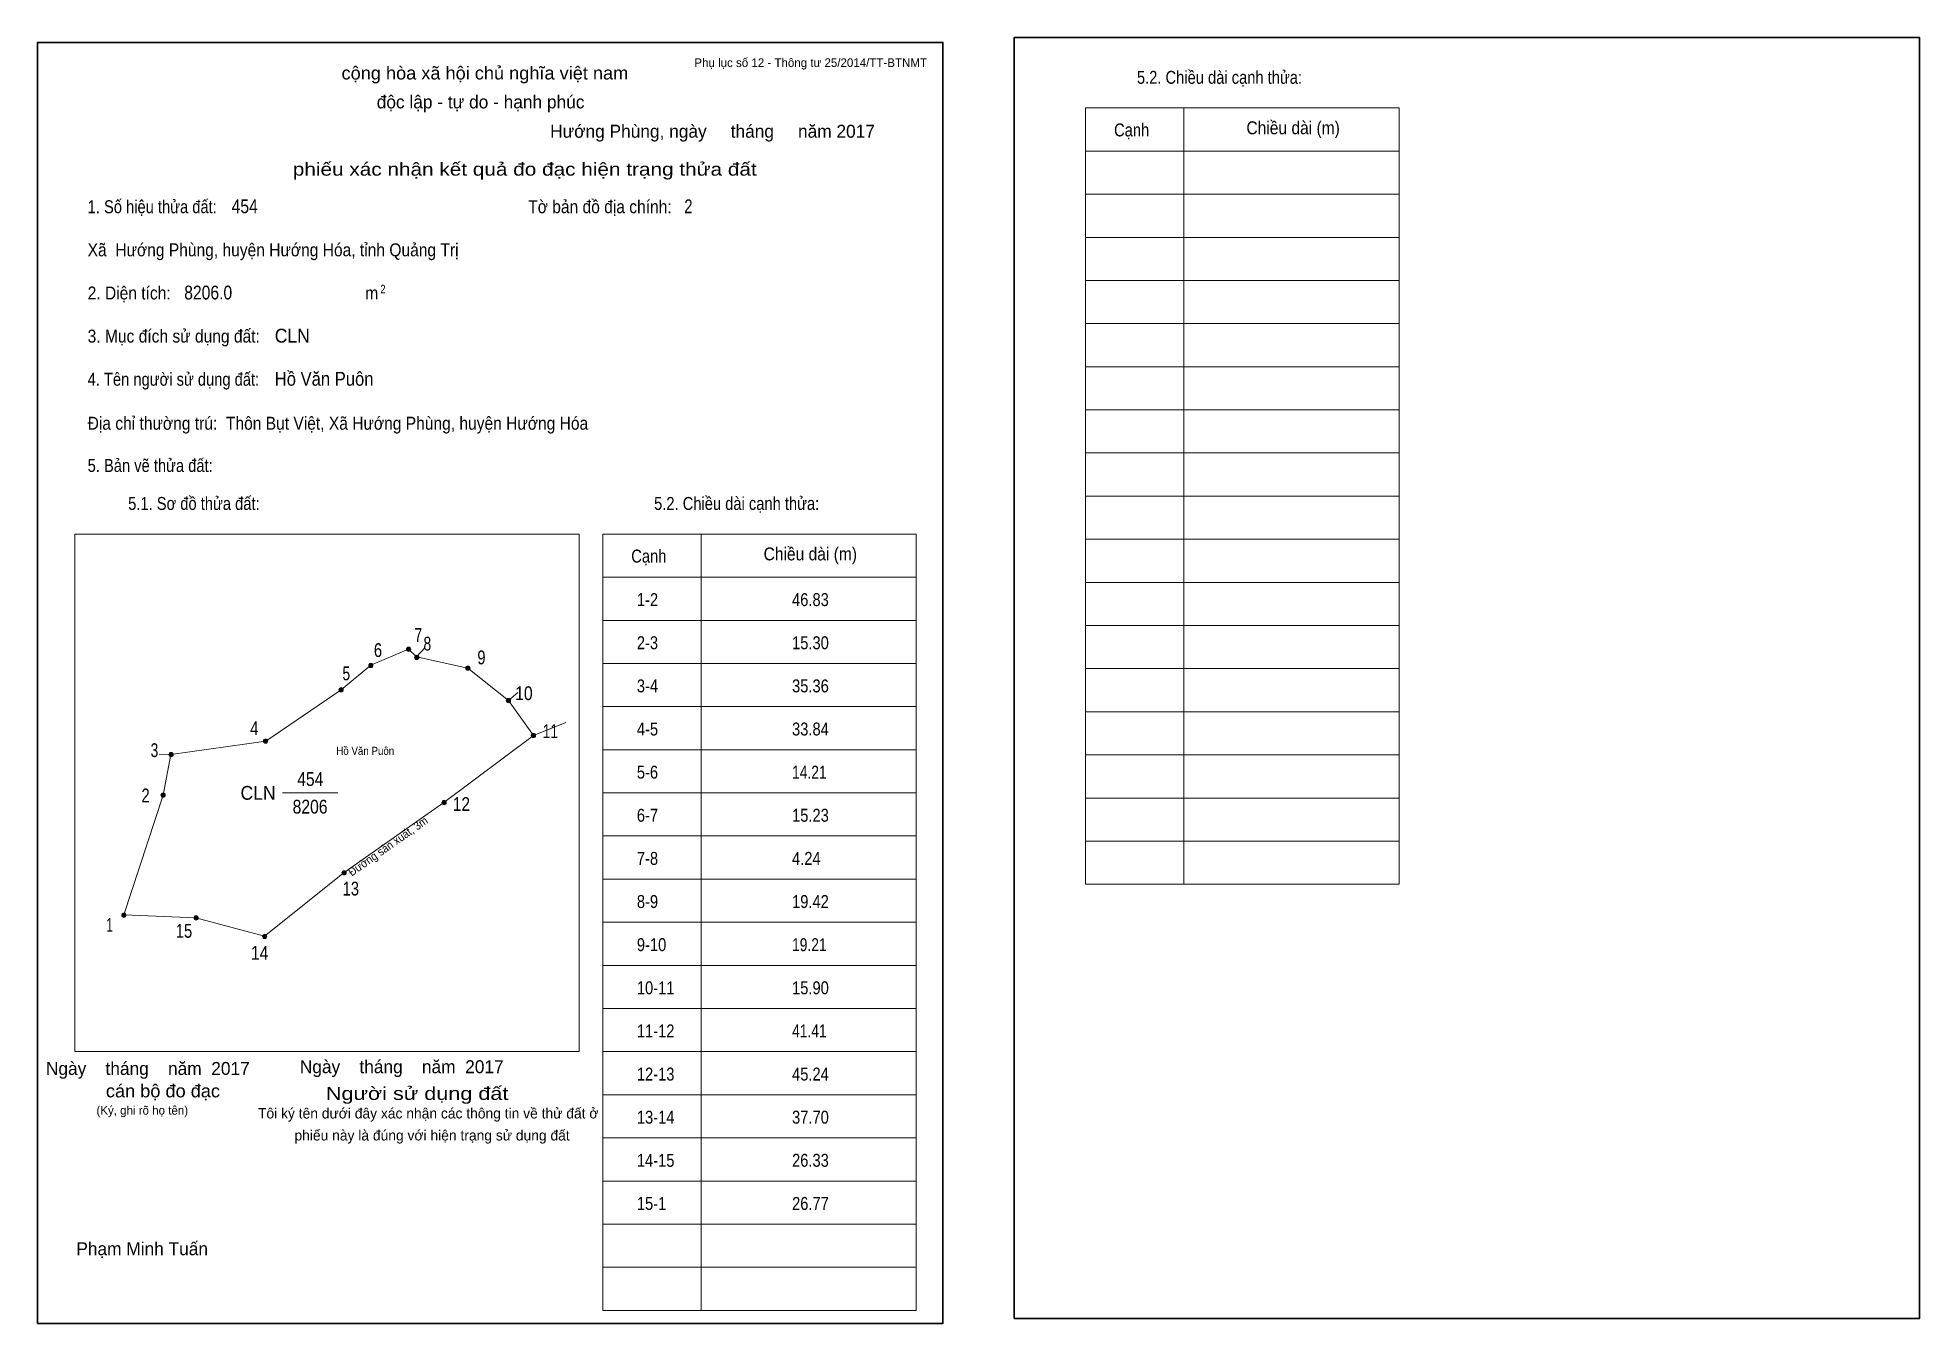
# Model space of a CAD drawing. Header units: centimetres. Extents: x 0 to 43.6, y 0 to 29.8.
import ezdxf
from ezdxf.enums import TextEntityAlignment as Align

# ---------------------------------------------------------------- set-up
doc = ezdxf.new("R2010")
doc.units = ezdxf.units.CM
doc.header["$LTSCALE"] = 0.12
for name, color, linetype in [('30', 7, 'Continuous'), ('34', 7, 'Continuous'), ('62', 7, 'Continuous')]:
    doc.layers.add(name, color=color, linetype=linetype)
for name, color, linetype, lineweight in [('32', 7, 'Continuous', 13), ('33', 7, 'Continuous', 13), ('61', 7, 'Continuous', 13), ('63', 7, 'Continuous', 13)]:
    doc.layers.add(name, color=color, linetype=linetype, lineweight=lineweight)

msp = doc.modelspace()

# ---------------------------------------------------------------- hatches: boundary and pattern name
at = {"layer": '32'}
for points in [[(7.779, 15.2534, 1), (7.679, 15.2534, 1)], [(8.6554, 15.629, 1), (8.5554, 15.629, 1)], [(8.8432, 15.4412, 1), (8.7432, 15.4412, 1)], [(10.0326, 15.1908, 1), (9.9326, 15.1908, 1)], [(7.0905, 14.69, 1), (6.9905, 14.69, 1)], [(10.9716, 14.4396, 1), (10.8716, 14.4396, 1)], [(5.3377, 13.5006, 1), (5.2377, 13.5006, 1)], [(11.55, 13.6296, 1), (11.45, 13.6296, 1)], [(3.1467, 13.1877, 1), (3.0467, 13.1877, 1)], [(2.9589, 12.2487, 1), (2.8589, 12.2487, 1)], [(9.4767, 12.074, 1), (9.3767, 12.074, 1)], [(7.1593, 10.4458, 1), (7.0593, 10.4458, 1)], [(2.05, 9.4618, 1), (1.95, 9.4618, 1)], [(3.7245, 9.3998, 1), (3.6245, 9.3998, 1)], [(5.3164, 8.9716, 1), (5.2164, 8.9716, 1)]]:
    msp.add_hatch(color=256, dxfattribs=at).paths.add_polyline_path(points)

# ---------------------------------------------------------------- linework, layer by layer
for centre in [(7.729, 15.2534), (8.6054, 15.629), (8.7932, 15.4412), (9.9826, 15.1908), (7.0405, 14.69), (10.9216, 14.4396), (5.2877, 13.5006), (11.5, 13.6296), (3.0967, 13.1877), (2.9089, 12.2487), (9.4267, 12.074), (7.1093, 10.4458), (2, 9.4618), (3.6745, 9.3998), (5.2664, 8.9716)]:
    msp.add_circle(centre, 0.05, dxfattribs=at)
at = {"layer": '33'}
msp.add_line((5.68, 12.3), (6.96, 12.3), dxfattribs=at)
at = {"layer": '61'}
for p, q in [((8.79, 15.45), (8.98, 15.66)), ((10.92, 14.44), (11.14, 14.63)), ((11.5, 13.63), (10.92, 14.44)), ((11.5, 13.63), (12.25, 13.93)), ((3.09, 13.19), (2.82, 13.2)), ((1.97, 9.47), (2, 9.47))]:
    msp.add_line(p, q, dxfattribs=at)
for points in [[(8.79, 15.45), (8.6, 15.63), (7.73, 15.26), (7.04, 14.69), (5.29, 13.5), (3.09, 13.19)], [(10.92, 14.44), (9.98, 15.19), (8.79, 15.45)], [(11.5, 13.63), (9.42, 12.08), (7.11, 10.45), (5.26, 8.98), (3.67, 9.4), (2, 9.47)], [(3.09, 13.19), (2.91, 12.25), (2, 9.47)]]:
    msp.add_lwpolyline(points, dxfattribs=at)
at = {"layer": '63'}
for p, q in [((24.31, 28.18), (31.58, 28.18)), ((24.31, 10.18), (24.31, 28.18)), ((26.59, 10.18), (26.59, 28.18)), ((31.58, 10.18), (31.58, 28.18)), ((24.31, 27.18), (31.58, 27.18)), ((24.31, 26.18), (31.58, 26.18)), ((24.31, 25.18), (31.58, 25.18)), ((24.31, 24.18), (31.58, 24.18)), ((24.31, 23.18), (31.58, 23.18)), ((24.31, 22.18), (31.58, 22.18)), ((24.31, 21.18), (31.58, 21.18)), ((24.31, 20.18), (31.58, 20.18)), ((24.31, 19.18), (31.58, 19.18)), ((0.86, 18.3), (12.56, 18.3)), ((0.86, 6.3), (0.86, 18.3)), ((12.56, 6.3), (12.56, 18.3)), ((13.11, 18.3), (20.38, 18.3)), ((13.11, 0.3), (13.11, 18.3)), ((15.39, 0.3), (15.39, 18.3)), ((20.38, 0.3), (20.38, 18.3)), ((24.31, 18.18), (31.58, 18.18)), ((13.11, 17.3), (20.38, 17.3)), ((24.31, 17.18), (31.58, 17.18)), ((13.11, 16.3), (20.38, 16.3)), ((24.31, 16.18), (31.58, 16.18)), ((13.11, 15.3), (20.38, 15.3)), ((24.31, 15.18), (31.58, 15.18)), ((13.11, 14.3), (20.38, 14.3)), ((24.31, 14.18), (31.58, 14.18)), ((13.11, 13.3), (20.38, 13.3)), ((24.31, 13.18), (31.58, 13.18)), ((13.11, 12.3), (20.38, 12.3)), ((24.31, 12.18), (31.58, 12.18)), ((24.31, 12.18), (31.58, 12.18)), ((13.11, 11.3), (20.38, 11.3)), ((24.31, 11.18), (31.58, 11.18)), ((13.11, 10.3), (20.38, 10.3)), ((24.31, 10.18), (31.58, 10.18)), ((13.11, 9.3), (20.38, 9.3)), ((13.11, 8.3), (20.38, 8.3)), ((13.11, 7.3), (20.38, 7.3)), ((0.86, 6.3), (12.56, 6.3)), ((13.11, 6.3), (20.38, 6.3)), ((13.11, 5.3), (20.38, 5.3)), ((13.11, 4.3), (20.38, 4.3)), ((13.11, 3.3), (20.38, 3.3)), ((13.11, 2.3), (20.38, 2.3)), ((13.11, 2.3), (20.38, 2.3)), ((13.11, 1.3), (20.38, 1.3)), ((13.11, 0.3), (20.38, 0.3))]:
    msp.add_line(p, q, dxfattribs=at)
at = {"layer": '63', "lineweight": 35}
for points in [[(0, 0), (0, 29.7), (21, 29.7), (21, 0)], [(22.65, 0.11), (22.65, 29.81), (43.65, 29.81), (43.65, 0.11)]]:
    msp.add_lwpolyline(points, close=True, dxfattribs=at)

# ---------------------------------------------------------------- texts
at = {"layer": '30'}
for s, width, p in [('1-2', 0.85, (13.9, 16.63)), ('46.83', 0.85, (17.5, 16.63)), ('2-3', 0.85, (13.9, 15.63)), ('15.30', 0.85, (17.5, 15.63)), ('3-4', 0.85, (13.9, 14.63)), ('35.36', 0.85, (17.5, 14.63)), ('4-5', 0.85, (13.9, 13.63)), ('33.84', 0.85, (17.5, 13.63)), ('5-6', 0.85, (13.9, 12.63)), ('14.21', 0.8, (17.5, 12.63)), ('6-7', 0.85, (13.9, 11.63)), ('15.23', 0.85, (17.5, 11.63)), ('7-8', 0.85, (13.9, 10.63)), ('4.24', 0.85, (17.5, 10.63)), ('8-9', 0.85, (13.9, 9.63)), ('19.42', 0.85, (17.5, 9.63)), ('9-10', 0.85, (13.9, 8.63)), ('19.21', 0.8, (17.5, 8.63)), ('10-11', 0.85, (13.9, 7.63)), ('15.90', 0.85, (17.5, 7.63)), ('11-12', 0.85, (13.9, 6.63)), ('41.41', 0.8, (17.5, 6.63)), ('12-13', 0.85, (13.9, 5.63)), ('45.24', 0.85, (17.5, 5.63)), ('13-14', 0.85, (13.9, 4.63)), ('37.70', 0.85, (17.5, 4.63)), ('14-15', 0.85, (13.9, 3.63)), ('26.33', 0.85, (17.5, 3.63)), ('15-1', 0.85, (13.9, 2.63)), ('26.77', 0.85, (17.5, 2.63))]:
    msp.add_text(s, height=0.3, dxfattribs=dict(at, width=width)).set_placement(p)
at = {"layer": '32'}
for s, width, p in [('6', 0.8, (7.895, 15.45)), ('7', 0.75, (8.83, 15.8)), ('8', 0.75, (9.04, 15.6)), ('9', 0.8, (10.295, 15.28)), ('5', 0.75, (7.16, 14.91)), ('10', 0.85, (11.28, 14.45)), ('4', 0.8, (5.025, 13.64)), ('11', 0.75, (11.895, 13.57)), ('3', 0.75, (2.71, 13.13)), ('2', 0.8, (2.505, 12.08)), ('12', 0.85, (9.83, 11.88)), ('13', 0.8, (7.265, 9.92)), ('1', 0.65, (1.67, 9.08)), ('15', 0.8, (3.395, 8.94)), ('14', 0.85, (5.15, 8.43))]:
    msp.add_text(s, height=0.32, dxfattribs=dict(at, width=width)).set_placement(p, align=Align.CENTER)
at = {"layer": '33', "width": 0.85}
for s, p in [('454', (6.325, 12.46)), ('8206', (6.32, 11.82))]:
    msp.add_text(s, height=0.32, dxfattribs=at).set_placement(p, align=Align.CENTER)
at = {"layer": '33', "width": 0.95}
msp.add_text('CLN', height=0.32, dxfattribs=at).set_placement((5.52, 12.14), align=Align.RIGHT)
at = {"layer": '34'}
for s, width, p in [('454', 0.85, (4.5, 25.74)), ('2', 0.8, (15, 25.74)), ('8206.0', 0.85, (3.4, 23.74)), ('CLN', 0.95, (5.5, 22.74)), ('Hồ Văn Puôn', 0.9, (5.5, 21.74))]:
    msp.add_text(s, height=0.32, dxfattribs=dict(at, width=width)).set_placement(p)
at = {"layer": '62', "width": 0.9}
msp.add_text('Hồ Văn Puôn', height=0.1877, dxfattribs=at).set_placement((7.6, 13.18), align=Align.CENTER)
at = {"layer": '62', "width": 0.95}
msp.add_text('Đường sản xuất, 3m', height=0.1877, rotation=35.1, dxfattribs=at).set_placement((8.181, 10.9851), align=Align.CENTER)
at = {"layer": '63'}
for s, height, p in [('Phụ lục số 12 - Thông tư 25/2014/TT-BTNMT', 0.2, (20.63, 29.13)), ('Ngày    tháng    năm  2017', 0.3, (10.81, 5.8)), ('Ngày    tháng    năm  2017', 0.3, (4.92, 5.76)), ('(Ký, ghi rõ họ tên)', 0.2, (3.49, 4.84))]:
    msp.add_text(s, height=height, dxfattribs=at).set_placement(p, align=Align.RIGHT)
at = {"layer": '63', "width": 1.05}
msp.add_text('cộng hòa xã hội chủ nghĩa việt nam', height=0.3, dxfattribs=at).set_placement((10.375, 28.84), align=Align.CENTER)
at = {"layer": '63'}
for s, height, width, p in [('5.2. Chiều dài cạnh thửa:', 0.3, 0.85, (25.5, 28.74)), ('Cạnh', 0.3, 0.85, (24.97, 27.52)), ('Chiều dài (m)', 0.3, 0.9, (28.04, 27.57)), ('1. Số hiệu thửa đất:', 0.3, 0.85, (1.16, 25.74)), ('Tờ bản đồ địa chính:', 0.3, 0.9, (11.38, 25.74)), ('Xã  Hướng Phùng, huyện Hướng Hóa, tỉnh Quảng Trị', 0.3, 0.9, (1.16, 24.74)), ('2. Diện tích:', 0.3, 0.9, (1.16, 23.74)), ('2', 0.2, 0.8, (7.95, 23.88)), ('m', 0.3, 0.9, (7.6, 23.74)), ('3. Mục đích sử dụng đất:', 0.3, 0.9, (1.16, 22.74)), ('4. Tên người sử dụng đất:', 0.3, 0.85, (1.16, 21.74)), ('Địa chỉ thường trú:  Thôn Bụt Việt, Xã Hướng Phùng, huyện Hướng Hóa', 0.3, 0.9, (1.16, 20.72)), ('5. Bản vẽ thửa đất:', 0.3, 0.85, (1.16, 19.74)), ('5.1. Sơ đồ thửa đất:', 0.3, 0.85, (2.1, 18.86)), ('5.2. Chiều dài cạnh thửa:', 0.3, 0.85, (14.3, 18.86)), ('Cạnh', 0.3, 0.85, (13.77, 17.64)), ('Chiều dài (m)', 0.3, 0.9, (16.84, 17.69))]:
    msp.add_text(s, height=height, dxfattribs=dict(at, width=width)).set_placement(p)
for s, height, p in [('độc lập - tự do - hạnh phúc', 0.3, (10.275, 28.17)), ('Hướng Phùng, ngày     tháng     năm 2017', 0.3, (15.655, 27.49)), ('D', 0.0006, (1.9703, 9.47)), ('D', 0.0006, (1.9703, 9.47)), ('D', 0.0006, (1.9703, 9.47)), ('Tôi ký tên dưới đây xác nhận các thông tin về thử đất ở ', 0.24, (9.105, 4.75)), ('phiếu này là đúng với hiện trạng sử dụng đất', 0.24, (9.15, 4.24)), ('Phạm Minh Tuấn', 0.3, (2.425, 1.58))]:
    msp.add_text(s, height=height, dxfattribs=at).set_placement(p, align=Align.CENTER)
for s, width, p in [('phiếu xác nhận kết quả đo đạc hiện trạng thửa đất', 1.2, (16.68, 26.61)), ('cán bộ đo đạc', 1.05, (4.23, 5.24)), ('Người sử dụng đất', 1.25, (10.92, 5.18))]:
    msp.add_text(s, height=0.3, dxfattribs=dict(at, width=width)).set_placement(p, align=Align.RIGHT)

doc.saveas('drawing.dxf')
